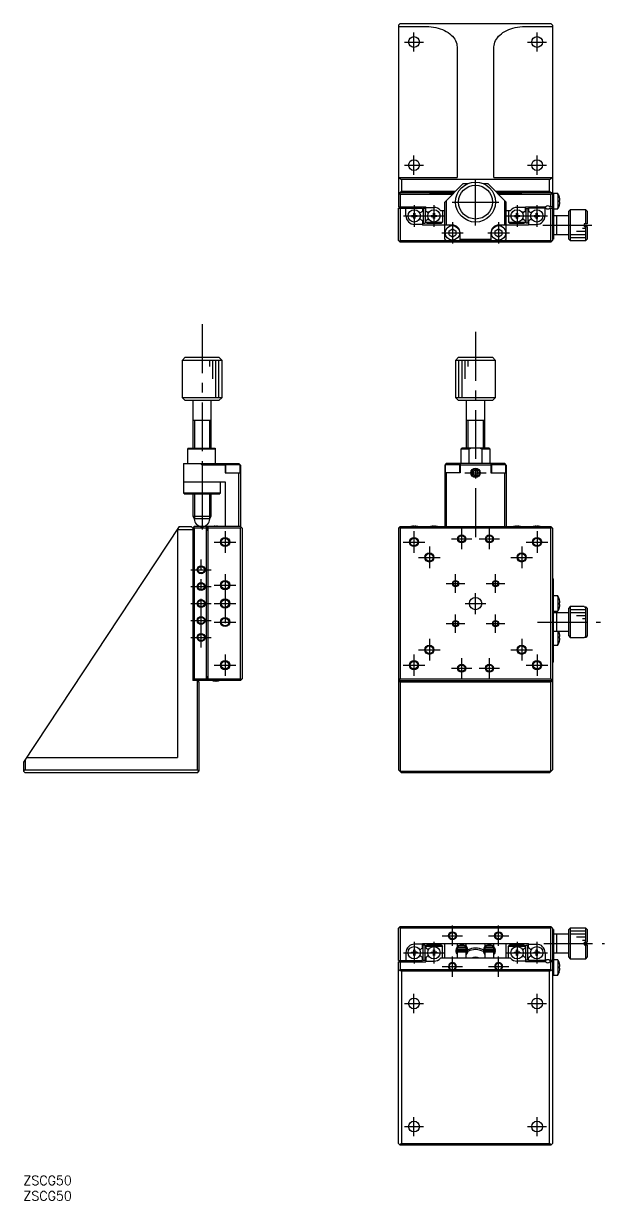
# Model space of a CAD drawing. Extents: x 0 to 392, y -8 to 374.
# Drawn here: x 0 to 188.8, y -8 to 374.4 of the extents above; entities that cross this region are included whole.
import ezdxf

# ---------------------------------------------------------------- set-up
doc = ezdxf.new("R2010")
doc.units = 0
doc.header["$LTSCALE"] = 0.5
doc.linetypes.add('CENTER', pattern=[50.8, 31.75, -6.35, 6.35, -6.35])
for name, color, linetype in [('MSM_CENTER', 1, 'CENTER'), ('MSM_CONTINUOUS', 7, 'CONTINUOUS'), ('MSM_NARROW', 5, 'CONTINUOUS'), ('MSM_PART_NUMBER', 7, 'CONTINUOUS')]:
    doc.layers.add(name, color=color, linetype=linetype)
doc.styles.get("Standard").update_dxf_attribs({"font": 'txt.shx', "height": 3, "bigfont": 'bigfont.shx'})

# ---------------------------------------------------------------- blocks, each defined once
blk = doc.blocks.new('*U2')
at = {"layer": 'MSM_PART_NUMBER'}
blk.add_text('ZSCG50', height=3, dxfattribs=at).set_placement((-0.02, -3))
blk = doc.blocks.new('*U3')
at = {"layer": 'MSM_PART_NUMBER'}
blk.add_text('ZSCG50', height=3, dxfattribs=at).set_placement((-0.02, -8))

msp = doc.modelspace()

# ---------------------------------------------------------------- linework, layer by layer
at = {"layer": 'MSM_CENTER'}
for p, q in [((126.88, 365.26), (126.88, 371.46)), ((166.88, 365.26), (166.88, 371.46)), ((123.78, 368.36), (129.98, 368.36)), ((163.78, 368.36), (169.98, 368.36)), ((126.88, 325.26), (126.88, 331.46)), ((166.88, 325.26), (166.88, 331.46)), ((123.78, 328.36), (129.98, 328.36)), ((163.78, 328.36), (169.98, 328.36)), ((146.88, 308.76), (146.88, 323.96)), ((126.98, 315.36), (126.98, 308.36)), ((133.38, 315.36), (133.38, 308.36)), ((139.28, 316.36), (154.48, 316.36)), ((160.38, 315.36), (160.38, 308.36)), ((166.78, 315.36), (166.78, 308.36)), ((123.48, 311.86), (136.88, 311.86)), ((139.38, 309.86), (139.38, 302.86)), ((154.38, 309.86), (154.38, 302.86)), ((156.88, 311.86), (170.28, 311.86)), ((135.88, 306.36), (142.88, 306.36)), ((150.88, 306.36), (157.88, 306.36)), ((168.78, 308.86), (187.28, 308.86)), ((58, 276.67), (58, 207.67)), ((146.88, 274.17), (146.88, 206.42)), ((143.38, 228.42), (150.38, 228.42)), ((65.5, 209.42), (65.5, 202.42)), ((126.88, 209.42), (126.88, 202.42)), ((139.08, 206.92), (145.68, 206.92)), ((142.38, 203.62), (142.38, 210.22)), ((148.08, 206.92), (154.68, 206.92)), ((151.38, 203.62), (151.38, 210.22)), ((166.88, 209.42), (166.88, 202.42)), ((62, 205.92), (69, 205.92)), ((123.38, 205.92), (130.38, 205.92)), ((131.88, 204.42), (131.88, 197.42)), ((161.88, 204.42), (161.88, 197.42)), ((163.38, 205.92), (170.38, 205.92)), ((57.7, 171.62), (57.7, 200.22)), ((128.38, 200.92), (135.38, 200.92)), ((158.38, 200.92), (165.38, 200.92)), ((54.4, 196.92), (61, 196.92)), ((65.5, 195.42), (65.5, 176.42)), ((140.38, 189.42), (140.38, 195.42)), ((153.38, 189.42), (153.38, 195.42)), ((54.4, 191.42), (61, 191.42)), ((62, 191.92), (69, 191.92)), ((137.38, 192.42), (143.38, 192.42)), ((150.38, 192.42), (156.38, 192.42)), ((146.88, 182.52), (146.88, 189.32)), ((54.4, 185.92), (61, 185.92)), ((62, 185.92), (69, 185.92)), ((143.48, 185.92), (150.28, 185.92)), ((54.4, 180.42), (61, 180.42)), ((62, 179.92), (69, 179.92)), ((140.38, 176.42), (140.38, 182.42)), ((153.38, 176.42), (153.38, 182.42)), ((167.03, 179.92), (187.53, 179.92)), ((137.38, 179.42), (143.38, 179.42)), ((150.38, 179.42), (156.38, 179.42)), ((54.4, 174.92), (61, 174.92)), ((131.88, 174.42), (131.88, 167.42)), ((161.88, 174.42), (161.88, 167.42)), ((65.5, 169.42), (65.5, 162.42)), ((126.88, 169.42), (126.88, 162.42)), ((128.38, 170.92), (135.38, 170.92)), ((158.38, 170.92), (165.38, 170.92)), ((166.88, 169.42), (166.88, 162.42)), ((62, 165.92), (69, 165.92)), ((123.38, 165.92), (130.38, 165.92)), ((139.08, 164.92), (145.68, 164.92)), ((142.38, 161.62), (142.38, 168.22)), ((148.08, 164.92), (154.68, 164.92)), ((151.38, 161.62), (151.38, 168.22)), ((163.38, 165.92), (170.38, 165.92)), ((139.38, 74.7), (139.38, 81.3)), ((154.38, 74.7), (154.38, 81.3)), ((136.08, 78), (142.68, 78)), ((151.08, 78), (157.68, 78)), ((126.98, 76), (126.98, 69)), ((133.38, 76), (133.38, 69)), ((160.38, 76), (160.38, 69)), ((166.78, 76), (166.78, 69)), ((169.03, 75.5), (188.78, 75.5)), ((123.48, 72.5), (136.88, 72.5)), ((139.38, 64.7), (139.38, 71.3)), ((154.38, 64.7), (154.38, 71.3)), ((156.88, 72.5), (170.28, 72.5)), ((136.08, 68), (142.68, 68)), ((151.08, 68), (157.68, 68)), ((126.88, 52.9), (126.88, 59.1)), ((166.88, 52.9), (166.88, 59.1)), ((123.78, 56), (129.98, 56)), ((163.78, 56), (169.98, 56)), ((123.78, 16), (129.98, 16)), ((126.88, 12.9), (126.88, 19.1)), ((163.78, 16), (169.98, 16)), ((166.88, 12.9), (166.88, 19.1))]:
    msp.add_line(p, q, dxfattribs=at)
at = {"layer": 'MSM_CONTINUOUS'}
for p, q in [((122.38, 374.36), (121.88, 373.86)), ((121.88, 373.86), (121.88, 314.86)), ((121.88, 373.37), (130.88, 373.37)), ((122.38, 374.36), (171.38, 374.36)), ((130.88, 373.37), (131.67, 373.35)), ((131.67, 373.35), (132.45, 373.29)), ((132.45, 373.29), (133.22, 373.19)), ((133.22, 373.19), (133.97, 373.05)), ((133.97, 373.05), (134.71, 372.87)), ((134.71, 372.87), (135.42, 372.65)), ((135.42, 372.65), (136.11, 372.4)), ((136.11, 372.4), (136.76, 372.11)), ((136.76, 372.11), (137.38, 371.79)), ((137.38, 371.79), (137.95, 371.43)), ((137.95, 371.43), (138.49, 371.05)), ((138.49, 371.05), (138.97, 370.64)), ((154.79, 370.64), (155.28, 371.05)), ((155.28, 371.05), (155.81, 371.43)), ((155.81, 371.43), (156.39, 371.79)), ((156.39, 371.79), (157.01, 372.11)), ((157.01, 372.11), (157.66, 372.4)), ((157.66, 372.4), (158.34, 372.65)), ((158.34, 372.65), (159.06, 372.87)), ((159.06, 372.87), (159.79, 373.05)), ((159.79, 373.05), (160.55, 373.19)), ((160.55, 373.19), (161.32, 373.29)), ((161.32, 373.29), (162.1, 373.35)), ((162.1, 373.35), (162.88, 373.37)), ((162.88, 373.37), (171.88, 373.37)), ((171.88, 373.86), (171.38, 374.36)), ((171.88, 373.86), (171.88, 303.86)), ((138.97, 370.64), (139.41, 370.21)), ((139.41, 370.21), (139.79, 369.76)), ((139.79, 369.76), (140.12, 369.29)), ((140.12, 369.29), (140.39, 368.8)), ((140.39, 368.8), (140.61, 368.3)), ((140.61, 368.3), (140.76, 367.79)), ((140.76, 367.79), (140.85, 367.27)), ((140.85, 367.27), (140.88, 366.75)), ((152.88, 366.75), (152.91, 367.27)), ((152.91, 367.27), (153.01, 367.79)), ((153.01, 367.79), (153.16, 368.3)), ((153.16, 368.3), (153.37, 368.8)), ((153.37, 368.8), (153.65, 369.29)), ((153.65, 369.29), (153.97, 369.76)), ((153.97, 369.76), (154.36, 370.21)), ((154.36, 370.21), (154.79, 370.64)), ((140.88, 366.75), (140.88, 324.36)), ((152.88, 324.36), (152.88, 366.75)), ((121.88, 324.36), (140.88, 324.36)), ((121.93, 324.36), (122.88, 323.73)), ((170.88, 323.73), (122.88, 323.73)), ((122.88, 323.73), (122.88, 319.86)), ((136.88, 316.36), (142.88, 322.36)), ((142.88, 322.36), (144.38, 322.36)), ((149.38, 322.36), (150.88, 322.36)), ((150.88, 322.36), (156.88, 316.36)), ((152.88, 324.36), (171.88, 324.36)), ((170.88, 323.73), (171.84, 324.36)), ((170.88, 319.86), (170.88, 323.73)), ((121.88, 318.86), (122.88, 319.86)), ((139.88, 319.36), (121.88, 319.36)), ((122.13, 319.11), (122.38, 318.86)), ((122.38, 318.86), (122.38, 314.86)), ((139.38, 318.86), (122.38, 318.86)), ((122.88, 319.86), (140.38, 319.86)), ((132.23, 319.01), (131.88, 319.36)), ((139.53, 319.01), (132.23, 319.01)), ((153.38, 319.86), (170.88, 319.86)), ((171.88, 319.36), (153.88, 319.36)), ((161.53, 319.01), (154.23, 319.01)), ((171.38, 318.86), (154.38, 318.86)), ((161.88, 319.36), (161.53, 319.01)), ((170.88, 319.86), (171.88, 318.86)), ((171.38, 318.86), (171.63, 319.11)), ((171.38, 314.86), (171.38, 318.86)), ((171.88, 318.81), (172.18, 318.81)), ((173.58, 319.16), (172.18, 319.16)), ((172.18, 319.16), (172.18, 304.31)), ((173.58, 319.16), (173.58, 314.16)), ((174.15, 317.92), (174.15, 317.93)), ((121.88, 314.86), (130.68, 314.86)), ((121.88, 303.86), (121.88, 314.36)), ((121.88, 314.36), (129.68, 314.36)), ((122.38, 314.36), (122.38, 303.86)), ((124.28, 311.86), (124.28, 314.36)), ((129.68, 314.36), (129.68, 313.41)), ((130.48, 314.26), (129.88, 314.26)), ((129.88, 314.26), (129.88, 309.46)), ((130.48, 314.26), (130.48, 309.46)), ((130.68, 313.41), (130.68, 314.86)), ((130.68, 314.61), (133.38, 314.61)), ((135.46, 313.66), (136.88, 313.66)), ((136.18, 313.66), (136.18, 309.86)), ((136.88, 304.36), (136.88, 316.36)), ((137.38, 316.86), (137.38, 308.86)), ((156.38, 308.86), (156.38, 316.86)), ((156.88, 304.36), (156.88, 316.36)), ((156.88, 313.66), (158.3, 313.66)), ((157.58, 313.66), (157.58, 309.86)), ((163.08, 314.61), (160.38, 314.61)), ((163.08, 314.86), (169.72, 314.86)), ((163.08, 313.41), (163.08, 314.86)), ((163.28, 314.26), (163.28, 309.46)), ((163.28, 314.26), (163.88, 314.26)), ((163.88, 314.26), (163.88, 309.46)), ((164.08, 314.36), (164.08, 313.41)), ((169.78, 314.36), (164.08, 314.36)), ((169.48, 311.86), (169.48, 314.36)), ((170.98, 314.36), (171.88, 314.36)), ((171.88, 314.86), (171.05, 314.86)), ((171.38, 303.86), (171.38, 314.36)), ((172.18, 314.16), (173.58, 314.16)), ((174.15, 316.4), (174.15, 316.92)), ((174.15, 316.92), (174.32, 316.92)), ((174.32, 316.4), (174.15, 316.4)), ((174.15, 315.4), (174.15, 315.41)), ((177.68, 313.86), (177.18, 313.36)), ((182.68, 313.86), (177.68, 313.86)), ((177.68, 313.86), (177.68, 303.86)), ((182.68, 309.26), (182.68, 313.86)), ((183.18, 313.36), (182.68, 313.86)), ((126.1, 312.04), (126.8, 312.04)), ((126.1, 311.68), (126.1, 312.04)), ((126.1, 311.68), (126.8, 311.68)), ((126.8, 312.75), (127.16, 312.75)), ((126.8, 312.04), (126.8, 312.75)), ((126.81, 312.03), (126.8, 312.04)), ((126.81, 311.69), (126.8, 311.68)), ((126.8, 310.98), (126.8, 311.68)), ((127.16, 310.98), (126.8, 310.98)), ((126.81, 312.03), (127.15, 312.03)), ((126.81, 311.69), (126.81, 312.03)), ((127.15, 311.69), (126.81, 311.69)), ((127.15, 312.03), (127.16, 312.04)), ((127.15, 312.03), (127.15, 311.69)), ((127.15, 311.69), (127.16, 311.68)), ((127.16, 312.75), (127.16, 312.04)), ((127.16, 312.04), (127.87, 312.04)), ((127.16, 311.68), (127.16, 310.98)), ((127.87, 311.68), (127.16, 311.68)), ((127.87, 312.04), (127.87, 311.68)), ((129.68, 313.41), (129.39, 313.24)), ((129.39, 310.49), (129.68, 310.32)), ((129.68, 310.32), (129.68, 308.86)), ((130.98, 313.24), (130.68, 313.41)), ((130.68, 310.32), (130.98, 310.49)), ((130.68, 309.86), (130.68, 310.32)), ((131.18, 309.36), (130.68, 309.86)), ((130.68, 309.86), (136.18, 309.86)), ((132.5, 312.04), (133.2, 312.04)), ((132.5, 311.68), (132.5, 312.04)), ((132.5, 311.68), (133.2, 311.68)), ((133.2, 312.75), (133.56, 312.75)), ((133.2, 312.04), (133.2, 312.75)), ((133.21, 312.03), (133.2, 312.04)), ((133.21, 311.69), (133.2, 311.68)), ((133.2, 310.98), (133.2, 311.68)), ((133.56, 310.98), (133.2, 310.98)), ((133.21, 312.03), (133.55, 312.03)), ((133.21, 311.69), (133.21, 312.03)), ((133.55, 311.69), (133.21, 311.69)), ((133.55, 312.03), (133.56, 312.04)), ((133.55, 312.03), (133.55, 311.69)), ((133.55, 311.69), (133.56, 311.68)), ((133.56, 312.75), (133.56, 312.04)), ((133.56, 312.04), (134.27, 312.04)), ((133.56, 311.68), (133.56, 310.98)), ((134.27, 311.68), (133.56, 311.68)), ((134.27, 312.04), (134.27, 311.68)), ((136.18, 309.86), (135.68, 309.36)), ((158.08, 309.36), (157.58, 309.86)), ((157.58, 309.86), (163.08, 309.86)), ((159.5, 312.04), (160.2, 312.04)), ((159.5, 311.68), (159.5, 312.04)), ((159.5, 311.68), (160.2, 311.68)), ((160.2, 312.75), (160.56, 312.75)), ((160.2, 312.04), (160.2, 312.75)), ((160.21, 312.03), (160.2, 312.04)), ((160.21, 311.69), (160.2, 311.68)), ((160.2, 310.98), (160.2, 311.68)), ((160.56, 310.98), (160.2, 310.98)), ((160.21, 312.03), (160.55, 312.03)), ((160.21, 311.69), (160.21, 312.03)), ((160.55, 311.69), (160.21, 311.69)), ((160.55, 312.03), (160.56, 312.04)), ((160.55, 312.03), (160.55, 311.69)), ((160.55, 311.69), (160.56, 311.68)), ((160.56, 312.75), (160.56, 312.04)), ((160.56, 312.04), (161.27, 312.04)), ((160.56, 311.68), (160.56, 310.98)), ((161.27, 311.68), (160.56, 311.68)), ((161.27, 312.04), (161.27, 311.68)), ((163.08, 309.86), (162.58, 309.36)), ((162.79, 313.24), (163.08, 313.41)), ((163.08, 310.32), (162.79, 310.49)), ((163.08, 309.86), (163.08, 310.32)), ((164.08, 313.41), (164.38, 313.24)), ((164.38, 310.49), (164.08, 310.32)), ((164.08, 310.32), (164.08, 308.86)), ((165.9, 312.04), (166.6, 312.04)), ((165.9, 311.68), (165.9, 312.04)), ((165.9, 311.68), (166.6, 311.68)), ((166.6, 312.75), (166.96, 312.75)), ((166.6, 312.04), (166.6, 312.75)), ((166.61, 312.03), (166.6, 312.04)), ((166.61, 311.69), (166.6, 311.68)), ((166.6, 310.98), (166.6, 311.68)), ((166.96, 310.98), (166.6, 310.98)), ((166.61, 312.03), (166.95, 312.03)), ((166.61, 311.69), (166.61, 312.03)), ((166.95, 311.69), (166.61, 311.69)), ((166.95, 312.03), (166.96, 312.04)), ((166.95, 312.03), (166.95, 311.69)), ((166.95, 311.69), (166.96, 311.68)), ((166.96, 312.75), (166.96, 312.04)), ((166.96, 312.04), (167.67, 312.04)), ((166.96, 311.68), (166.96, 310.98)), ((167.67, 311.68), (166.96, 311.68)), ((167.67, 312.04), (167.67, 311.68)), ((177.18, 311.86), (172.18, 311.86)), ((173.18, 311.86), (173.18, 305.86)), ((177.18, 304.36), (177.18, 313.36)), ((183.18, 313.36), (183.18, 309.26)), ((129.68, 309.11), (127.03, 309.11)), ((139.38, 308.86), (129.68, 308.86)), ((129.88, 309.46), (130.48, 309.46)), ((135.68, 309.36), (131.18, 309.36)), ((138.28, 307), (139.38, 307.63)), ((138.28, 305.73), (138.28, 307)), ((139.38, 307.63), (140.48, 307)), ((140.48, 307), (140.48, 305.73)), ((141.88, 303.86), (141.88, 306.36)), ((151.88, 306.36), (151.88, 303.86)), ((153.28, 307), (154.38, 307.63)), ((153.28, 305.73), (153.28, 307)), ((164.08, 308.86), (154.38, 308.86)), ((154.38, 307.63), (155.48, 307)), ((155.48, 307), (155.48, 305.73)), ((162.58, 309.36), (158.08, 309.36)), ((163.88, 309.46), (163.28, 309.46)), ((164.08, 309.11), (166.73, 309.11)), ((182.18, 309.26), (182.18, 308.46)), ((183.18, 309.26), (182.18, 309.26)), ((182.18, 308.46), (183.18, 308.46)), ((182.68, 303.86), (182.68, 308.46)), ((183.18, 308.46), (183.18, 304.36)), ((122.38, 303.36), (121.88, 303.86)), ((122.38, 303.86), (122.13, 303.61)), ((122.38, 303.86), (171.38, 303.86)), ((171.38, 303.36), (122.38, 303.36)), ((136.88, 304.36), (137.38, 303.86)), ((138.28, 305.73), (139.38, 305.09)), ((139.38, 305.09), (140.48, 305.73)), ((141.88, 304.36), (151.88, 304.36)), ((153.28, 305.73), (154.38, 305.09)), ((154.38, 305.09), (155.48, 305.73)), ((156.38, 303.86), (156.88, 304.36)), ((171.63, 303.61), (171.38, 303.86)), ((171.88, 303.86), (171.38, 303.36)), ((172.18, 304.31), (171.88, 304.31)), ((172.18, 305.86), (177.18, 305.86)), ((177.18, 304.36), (177.68, 303.86)), ((177.68, 303.86), (182.68, 303.86)), ((182.68, 303.86), (183.18, 304.36)), ((52.5, 265.92), (51.5, 264.92)), ((64.5, 264.92), (51.5, 264.92)), ((51.5, 264.92), (51.5, 252.92)), ((52.5, 265.92), (63.5, 265.92)), ((64.5, 264.92), (63.5, 265.92)), ((64.5, 252.92), (64.5, 264.92)), ((141.38, 265.92), (140.38, 264.92)), ((153.38, 264.92), (140.38, 264.92)), ((140.38, 264.92), (140.38, 252.92)), ((141.38, 265.92), (152.38, 265.92)), ((153.38, 264.92), (152.38, 265.92)), ((153.38, 252.92), (153.38, 264.92)), ((51.5, 252.92), (52.5, 251.92)), ((51.5, 252.92), (64.5, 252.92)), ((63.5, 251.92), (64.5, 252.92)), ((140.38, 252.92), (141.38, 251.92)), ((140.38, 252.92), (153.38, 252.92)), ((152.38, 251.92), (153.38, 252.92)), ((63.5, 251.92), (52.5, 251.92)), ((55, 251.92), (55, 236.42)), ((61, 236.42), (61, 251.92)), ((152.38, 251.92), (141.38, 251.92)), ((143.88, 251.92), (143.88, 236.42)), ((149.88, 236.42), (149.88, 251.92)), ((61, 245.42), (55, 245.42)), ((149.88, 245.42), (143.88, 245.42)), ((53.55, 236.42), (53.25, 236.12)), ((62.25, 236.12), (53.25, 236.12)), ((53.25, 236.12), (53.25, 231.42)), ((53.55, 236.42), (62.25, 236.42)), ((62.25, 236.42), (62.25, 231.42)), ((142.43, 236.42), (142.13, 236.12)), ((144.76, 236.12), (142.13, 236.12)), ((142.13, 236.12), (142.13, 231.42)), ((151.33, 236.42), (142.43, 236.42)), ((145.56, 236.42), (144.76, 236.12)), ((144.76, 236.12), (144.76, 231.42)), ((149.01, 236.12), (148.2, 236.42)), ((151.63, 236.12), (149.01, 236.12)), ((149.01, 231.42), (149.01, 236.12)), ((151.63, 236.12), (151.33, 236.42)), ((151.63, 231.42), (151.63, 236.12)), ((52, 231.42), (52, 221.92)), ((52, 231.42), (70, 231.42)), ((58, 230.92), (57.5, 231.42)), ((58, 230.92), (58, 225.42)), ((65.5, 230.92), (58, 230.92)), ((65.5, 231.42), (65.5, 228.42)), ((70.35, 231.02), (65.65, 231.02)), ((65.65, 231.02), (65.65, 228.42)), ((70.5, 230.92), (70, 231.42)), ((70.35, 228.42), (70.35, 231.02)), ((70.5, 230.92), (70.5, 210.92)), ((137.38, 231.42), (136.88, 230.92)), ((136.88, 230.92), (136.88, 210.92)), ((137.03, 231.02), (137.03, 228.42)), ((141.73, 231.02), (137.03, 231.02)), ((156.38, 231.42), (137.38, 231.42)), ((141.73, 228.42), (141.73, 231.02)), ((141.88, 231.42), (141.88, 228.42)), ((151.88, 230.92), (141.88, 230.92)), ((151.88, 231.42), (151.88, 228.42)), ((152.03, 231.02), (152.03, 228.42)), ((156.73, 231.02), (152.03, 231.02)), ((156.88, 230.92), (156.38, 231.42)), ((156.73, 228.42), (156.73, 231.02)), ((156.88, 230.92), (156.88, 210.92)), ((65.5, 228.42), (70.5, 228.42)), ((70, 210.92), (70, 228.42)), ((141.88, 228.42), (136.88, 228.42)), ((137.38, 228.42), (137.38, 210.92)), ((146.02, 228.42), (146.45, 229.17)), ((146.45, 227.67), (146.02, 228.42)), ((146.45, 229.17), (147.32, 229.17)), ((147.32, 227.67), (146.45, 227.67)), ((147.75, 228.42), (147.32, 229.17)), ((147.32, 227.67), (147.75, 228.42)), ((151.88, 228.42), (156.88, 228.42)), ((156.38, 210.92), (156.38, 228.42)), ((52, 225.42), (65.5, 225.42)), ((52, 221.92), (64, 221.92)), ((52, 221.92), (52.5, 221.42)), ((63.5, 221.42), (64, 221.92)), ((64, 221.92), (64, 225.42)), ((65.5, 225.42), (65.5, 210.92)), ((63.5, 221.42), (52.5, 221.42)), ((55, 221.42), (55, 214.29)), ((61, 214.29), (61, 221.42)), ((55, 214.29), (55.5, 213.42)), ((55, 214.29), (61, 214.29)), ((60.5, 213.42), (61, 214.29)), ((50.63, 210.92), (0, 134.42)), ((50.63, 210.92), (54.5, 210.92)), ((55, 210.42), (54.5, 210.92)), ((55.5, 210.92), (55, 210.42)), ((55, 210.42), (55, 160.92)), ((55.5, 210.42), (55.25, 210.67)), ((60.5, 213.42), (55.5, 213.42)), ((70.5, 210.92), (55.5, 210.92)), ((55.5, 210.42), (55.5, 161.42)), ((59.5, 210.42), (55.5, 210.42)), ((59.5, 160.92), (59.5, 210.92)), ((59.75, 210.92), (59.75, 209.52)), ((60, 160.92), (60, 210.92)), ((70.5, 210.42), (60, 210.42)), ((61.61, 210.99), (61.61, 211)), ((62.32, 210.99), (62.32, 211.11)), ((62.68, 210.99), (62.32, 210.99)), ((62.68, 211.11), (62.68, 210.99)), ((63.39, 211), (63.39, 210.99)), ((71, 210.42), (70.5, 210.92)), ((70.75, 210.67), (70.5, 210.42)), ((70.5, 161.42), (70.5, 210.42)), ((71, 210.42), (71, 161.42)), ((121.88, 210.42), (122.38, 210.92)), ((121.88, 210.42), (121.88, 131.92)), ((122.38, 210.42), (122.13, 210.67)), ((122.38, 210.92), (171.38, 210.92)), ((122.38, 210.42), (122.38, 161.42)), ((171.38, 210.42), (122.38, 210.42)), ((126.1, 210.99), (126.1, 211)), ((126.8, 210.99), (126.8, 211.11)), ((127.16, 210.99), (126.8, 210.99)), ((127.16, 211.11), (127.16, 210.99)), ((127.87, 211), (127.87, 210.99)), ((132.5, 210.99), (132.5, 211)), ((133.2, 210.99), (133.2, 211.11)), ((133.56, 210.99), (133.2, 210.99)), ((133.56, 211.11), (133.56, 210.99)), ((134.27, 211), (134.27, 210.99)), ((159.5, 210.99), (159.5, 211)), ((160.2, 210.99), (160.2, 211.11)), ((160.56, 210.99), (160.2, 210.99)), ((160.56, 211.11), (160.56, 210.99)), ((161.27, 211), (161.27, 210.99)), ((165.9, 210.99), (165.9, 211)), ((166.6, 210.99), (166.6, 211.11)), ((166.96, 210.99), (166.6, 210.99)), ((166.96, 211.11), (166.96, 210.99)), ((167.67, 211), (167.67, 210.99)), ((171.88, 210.42), (171.38, 210.92)), ((171.38, 210.42), (171.63, 210.67)), ((171.38, 161.42), (171.38, 210.42)), ((171.88, 210.42), (171.88, 131.92)), ((50, 209.97), (50, 135.92)), ((55, 209.92), (50, 209.92)), ((60, 209.52), (59.75, 209.52)), ((171.88, 193.92), (172.18, 193.92)), ((172.18, 166.92), (172.18, 193.92)), ((173.58, 188.42), (172.18, 188.42)), ((173.58, 188.42), (173.58, 183.42)), ((174.15, 187.18), (174.15, 187.19)), ((174.15, 186.18), (174.32, 186.18)), ((174.15, 185.66), (174.15, 186.18)), ((174.32, 185.66), (174.15, 185.66)), ((174.15, 184.66), (174.15, 184.67)), ((177.68, 184.92), (177.18, 184.42)), ((177.18, 175.42), (177.18, 184.42)), ((177.68, 184.92), (177.68, 174.92)), ((182.18, 184.92), (177.68, 184.92)), ((182.18, 184.92), (182.18, 184.91)), ((182.18, 184.91), (182.68, 184.91)), ((182.68, 174.94), (182.68, 184.91)), ((182.68, 184.91), (183.18, 184.41)), ((183.18, 184.41), (183.18, 175.44)), ((172.18, 183.42), (173.58, 183.42)), ((177.18, 182.92), (172.18, 182.92)), ((173.18, 182.92), (173.18, 176.92)), ((172.18, 176.92), (177.18, 176.92)), ((173.58, 176.92), (173.58, 172.42)), ((174.15, 176.18), (174.15, 176.19)), ((172.18, 172.42), (173.58, 172.42)), ((174.15, 175.18), (174.32, 175.18)), ((174.15, 174.66), (174.15, 175.18)), ((174.32, 174.66), (174.15, 174.66)), ((174.15, 173.66), (174.15, 173.67)), ((177.18, 175.42), (177.68, 174.92)), ((177.68, 174.92), (182.18, 174.92)), ((182.68, 174.94), (182.18, 174.94)), ((182.18, 174.94), (182.18, 174.92)), ((183.18, 175.44), (182.68, 174.94)), ((172.18, 166.92), (171.88, 166.92)), ((55, 161.42), (55.5, 160.92)), ((70.5, 160.92), (55, 160.92)), ((55.25, 161.17), (55.5, 161.42)), ((55.5, 161.42), (59.5, 161.42)), ((56.5, 131.92), (56.5, 160.92)), ((56.5, 160.92), (57, 160.42)), ((60, 162.32), (59.75, 162.32)), ((59.75, 160.92), (59.75, 162.32)), ((60, 161.42), (70.5, 161.42)), ((61.61, 160.85), (61.61, 160.85)), ((62.32, 160.85), (62.68, 160.85)), ((62.32, 160.73), (62.32, 160.85)), ((62.68, 160.73), (62.68, 160.85)), ((63.39, 160.85), (63.39, 160.85)), ((70.5, 161.42), (70.75, 161.17)), ((70.5, 160.92), (71, 161.42)), ((122.38, 160.92), (121.88, 161.42)), ((121.88, 160.92), (122.38, 160.42)), ((121.88, 160.92), (171.88, 160.92)), ((122.13, 161.17), (122.38, 161.42)), ((122.38, 161.42), (171.38, 161.42)), ((126.1, 160.85), (126.1, 160.85)), ((126.8, 160.85), (127.16, 160.85)), ((126.8, 160.73), (126.8, 160.85)), ((127.16, 160.73), (127.16, 160.85)), ((127.87, 160.85), (127.87, 160.85)), ((132.5, 160.85), (132.5, 160.85)), ((133.2, 160.85), (133.56, 160.85)), ((133.2, 160.73), (133.2, 160.85)), ((133.56, 160.73), (133.56, 160.85)), ((134.27, 160.85), (134.27, 160.85)), ((159.5, 160.85), (159.5, 160.85)), ((160.2, 160.85), (160.56, 160.85)), ((160.2, 160.73), (160.2, 160.85)), ((160.56, 160.73), (160.56, 160.85)), ((161.27, 160.85), (161.27, 160.85)), ((165.9, 160.85), (165.9, 160.85)), ((166.6, 160.85), (166.96, 160.85)), ((166.6, 160.73), (166.6, 160.85)), ((166.96, 160.73), (166.96, 160.85)), ((167.67, 160.85), (167.67, 160.85)), ((171.63, 161.17), (171.38, 161.42)), ((171.38, 160.92), (171.88, 161.42)), ((171.38, 160.42), (171.88, 160.92)), ((57, 160.42), (57, 131.42)), ((122.38, 160.42), (122.38, 131.42)), ((171.38, 160.42), (122.38, 160.42)), ((171.38, 131.42), (171.38, 160.42)), ((0, 134.42), (0, 131.42)), ((0.5, 135.18), (0.5, 131.92)), ((0.99, 135.92), (50, 135.92)), ((0.5, 131.92), (0, 131.42)), ((0.5, 130.92), (0, 131.42)), ((0.5, 131.92), (56.5, 131.92)), ((56.5, 130.92), (0.5, 130.92)), ((57, 131.42), (56.5, 131.92)), ((56.5, 130.92), (57, 131.42)), ((121.88, 131.92), (122.88, 130.92)), ((122.38, 131.42), (171.38, 131.42)), ((170.88, 130.92), (122.88, 130.92)), ((171.88, 131.92), (170.88, 130.92)), ((121.88, 80.5), (122.38, 81)), ((121.88, 70), (121.88, 80.5)), ((122.13, 80.75), (122.38, 80.5)), ((122.38, 81), (171.38, 81)), ((122.38, 80.5), (122.38, 70)), ((171.38, 80.5), (122.38, 80.5)), ((171.38, 81), (171.88, 80.5)), ((171.38, 80.5), (171.63, 80.75)), ((171.38, 70), (171.38, 80.5)), ((171.88, 80.5), (171.88, 10.5)), ((177.68, 80.5), (177.18, 80)), ((177.68, 80.5), (177.68, 70.5)), ((182.68, 80.5), (177.68, 80.5)), ((182.68, 75.9), (182.68, 80.5)), ((183.18, 80), (182.68, 80.5)), ((171.88, 80.05), (172.18, 80.05)), ((172.18, 80.05), (172.18, 65.2)), ((177.18, 78.5), (172.18, 78.5)), ((173.18, 78.5), (173.18, 72.5)), ((177.18, 71), (177.18, 80)), ((183.18, 80), (183.18, 75.9)), ((126.1, 72.32), (126.1, 72.68)), ((126.1, 72.68), (126.8, 72.68)), ((126.8, 73.39), (127.16, 73.39)), ((126.8, 72.68), (126.8, 73.39)), ((126.81, 72.67), (126.8, 72.68)), ((126.81, 72.33), (126.81, 72.67)), ((126.81, 72.67), (127.15, 72.67)), ((129.68, 75.25), (127.03, 75.25)), ((127.15, 72.67), (127.16, 72.68)), ((127.15, 72.67), (127.15, 72.33)), ((127.16, 73.39), (127.16, 72.68)), ((127.87, 72.68), (127.16, 72.68)), ((127.87, 72.68), (127.87, 72.32)), ((129.39, 73.87), (129.68, 74.04)), ((129.68, 74.04), (129.68, 75.5)), ((129.68, 75.5), (164.08, 75.5)), ((129.88, 70.1), (129.88, 74.9)), ((130.48, 74.9), (129.88, 74.9)), ((130.48, 70.1), (130.48, 74.9)), ((130.68, 74.5), (131.18, 75)), ((130.68, 74.5), (130.68, 74.04)), ((136.18, 74.5), (130.68, 74.5)), ((130.68, 74.04), (130.98, 73.87)), ((131.18, 75), (135.68, 75)), ((132.5, 72.32), (132.5, 72.68)), ((132.5, 72.68), (133.2, 72.68)), ((133.2, 73.39), (133.56, 73.39)), ((133.2, 72.68), (133.2, 73.39)), ((133.21, 72.67), (133.2, 72.68)), ((133.21, 72.33), (133.21, 72.67)), ((133.21, 72.67), (133.55, 72.67)), ((133.55, 72.67), (133.56, 72.68)), ((133.55, 72.67), (133.55, 72.33)), ((133.56, 73.39), (133.56, 72.68)), ((134.27, 72.68), (133.56, 72.68)), ((134.27, 72.68), (134.27, 72.32)), ((135.68, 75), (136.18, 74.5)), ((136.18, 70.7), (136.18, 74.5)), ((136.88, 70.7), (136.88, 75.5)), ((140.64, 73.88), (140.5, 73.19)), ((140.61, 73.73), (140.6, 73.7)), ((140.6, 73.7), (140.6, 73.66)), ((140.6, 73.66), (140.6, 73.63)), ((140.6, 73.63), (140.6, 73.59)), ((140.6, 73.59), (140.61, 73.56)), ((140.62, 73.8), (140.61, 73.77)), ((140.61, 73.77), (140.61, 73.73)), ((140.61, 73.56), (140.61, 73.53)), ((140.61, 73.53), (140.62, 73.49)), ((140.63, 73.87), (140.62, 73.83)), ((140.62, 73.83), (140.62, 73.8)), ((140.62, 73.49), (140.63, 73.46)), ((140.65, 73.9), (140.63, 73.87)), ((140.63, 73.46), (140.64, 73.43)), ((140.64, 73.43), (140.65, 73.39)), ((140.66, 73.93), (140.65, 73.9)), ((140.65, 73.39), (140.67, 73.36)), ((140.66, 73.94), (140.89, 73.87)), ((140.66, 73.93), (140.66, 73.93)), ((140.67, 73.93), (140.66, 73.93)), ((140.66, 73.93), (140.66, 73.93)), ((140.68, 73.93), (140.67, 73.93)), ((140.67, 73.36), (140.67, 73.36)), ((140.69, 73.93), (140.68, 73.93)), ((140.68, 73.93), (140.68, 73.93)), ((140.7, 73.93), (140.69, 73.93)), ((140.71, 73.93), (140.7, 73.93)), ((144.2, 73.36), (140.7, 73.36)), ((140.7, 72.96), (144.2, 72.96)), ((140.72, 73.92), (140.71, 73.93)), ((140.73, 73.92), (140.72, 73.92)), ((140.74, 73.92), (140.73, 73.92)), ((140.76, 73.91), (140.74, 73.92)), ((140.77, 73.91), (140.76, 73.91)), ((140.78, 73.9), (140.77, 73.91)), ((140.8, 73.9), (140.78, 73.9)), ((140.81, 73.89), (140.8, 73.9)), ((140.83, 73.89), (140.81, 73.89)), ((140.84, 73.88), (140.83, 73.89)), ((140.85, 73.87), (140.84, 73.88)), ((140.87, 73.87), (140.85, 73.87)), ((140.88, 73.86), (140.87, 73.87)), ((140.88, 75.5), (140.88, 74.32)), ((140.88, 74.2), (140.88, 73.7)), ((143.88, 74.2), (140.88, 74.2)), ((140.88, 73.7), (143.88, 73.7)), ((140.88, 72.7), (140.88, 70.7)), ((143.88, 72.7), (140.88, 72.7)), ((140.97, 72.7), (140.91, 72.96)), ((140.94, 74.2), (141.47, 74.7)), ((141, 73.69), (141, 73.7)), ((141, 73.68), (141, 73.69)), ((141, 73.66), (141, 73.68)), ((141, 73.65), (141, 73.66)), ((141, 73.63), (141, 73.65)), ((141, 73.62), (141, 73.63)), ((141.01, 73.6), (141, 73.62)), ((141.01, 73.59), (141.01, 73.6)), ((141.01, 73.58), (141.01, 73.59)), ((141.02, 73.56), (141.01, 73.58)), ((141.02, 73.55), (141.02, 73.56)), ((141.03, 73.53), (141.02, 73.55)), ((141.04, 73.52), (141.03, 73.53)), ((141.04, 73.51), (141.04, 73.52)), ((141.05, 73.5), (141.04, 73.51)), ((141.05, 73.5), (141.38, 73.5)), ((141.06, 73.48), (141.05, 73.5)), ((141.07, 73.47), (141.06, 73.48)), ((141.08, 73.46), (141.07, 73.47)), ((141.09, 73.45), (141.08, 73.46)), ((141.1, 73.44), (141.09, 73.45)), ((141.11, 73.43), (141.1, 73.44)), ((141.12, 73.42), (141.11, 73.43)), ((141.13, 73.41), (141.12, 73.42)), ((141.15, 73.4), (141.13, 73.41)), ((141.16, 73.4), (141.15, 73.4)), ((141.17, 73.39), (141.16, 73.4)), ((141.19, 73.39), (141.17, 73.39)), ((141.2, 73.38), (141.19, 73.39)), ((141.21, 73.38), (141.2, 73.38)), ((141.23, 73.37), (141.21, 73.38)), ((141.24, 73.37), (141.23, 73.37)), ((141.26, 73.37), (141.24, 73.37)), ((141.27, 73.36), (141.26, 73.37)), ((141.29, 73.36), (141.27, 73.36)), ((141.3, 73.36), (141.29, 73.36)), ((141.38, 73.7), (141.38, 73.36)), ((141.38, 72.96), (141.38, 72.7)), ((143.3, 74.7), (141.47, 74.7)), ((143.3, 74.7), (143.83, 74.2)), ((143.38, 73.36), (143.38, 73.7)), ((143.38, 73.5), (143.85, 73.5)), ((143.38, 72.7), (143.38, 72.96)), ((143.61, 73.36), (143.6, 73.36)), ((143.62, 73.36), (143.61, 73.36)), ((143.63, 73.37), (143.62, 73.36)), ((143.65, 73.37), (143.63, 73.37)), ((143.66, 73.37), (143.65, 73.37)), ((143.68, 73.37), (143.66, 73.37)), ((143.69, 73.38), (143.68, 73.37)), ((143.71, 73.38), (143.69, 73.38)), ((143.72, 73.39), (143.71, 73.38)), ((143.73, 73.39), (143.72, 73.39)), ((143.75, 73.4), (143.73, 73.39)), ((143.76, 73.41), (143.75, 73.4)), ((143.77, 73.42), (143.76, 73.41)), ((143.78, 73.43), (143.77, 73.42)), ((143.79, 73.44), (143.78, 73.43)), ((143.81, 73.44), (143.79, 73.44)), ((143.82, 73.46), (143.81, 73.44)), ((143.83, 73.47), (143.82, 73.46)), ((143.84, 73.48), (143.83, 73.47)), ((143.85, 73.5), (143.84, 73.49)), ((143.84, 73.49), (143.84, 73.48)), ((143.86, 73.51), (143.85, 73.5)), ((143.87, 73.53), (143.86, 73.51)), ((143.88, 73.56), (143.87, 73.54)), ((143.87, 73.54), (143.87, 73.53)), ((143.88, 74.48), (143.88, 75.5)), ((143.88, 73.57), (143.88, 74.2)), ((143.88, 73.75), (143.9, 73.7)), ((143.88, 73.75), (143.9, 73.7)), ((143.89, 73.58), (143.88, 73.57)), ((143.88, 73.57), (143.88, 73.56)), ((143.88, 70.7), (143.88, 72.7)), ((143.92, 72.67), (143.88, 72.57)), ((143.9, 73.63), (143.89, 73.61)), ((143.89, 73.61), (143.89, 73.6)), ((143.89, 73.6), (143.89, 73.58)), ((143.9, 73.7), (143.99, 73.36)), ((143.9, 73.7), (143.9, 73.69)), ((143.9, 73.69), (143.9, 73.67)), ((143.9, 73.67), (143.9, 73.66)), ((143.9, 73.66), (143.9, 73.64)), ((143.9, 73.64), (143.9, 73.63)), ((143.99, 72.96), (143.92, 72.67)), ((144.24, 73.93), (144.22, 73.98)), ((144.26, 73.88), (144.24, 73.93)), ((144.4, 73.18), (144.4, 73.29)), ((149.58, 73.87), (149.44, 73.18)), ((149.55, 73.72), (149.54, 73.69)), ((149.54, 73.69), (149.54, 73.65)), ((149.54, 73.65), (149.54, 73.62)), ((149.54, 73.62), (149.55, 73.58)), ((149.56, 73.79), (149.55, 73.76)), ((149.55, 73.76), (149.55, 73.72)), ((149.55, 73.58), (149.55, 73.55)), ((149.55, 73.55), (149.56, 73.52)), ((149.57, 73.82), (149.56, 73.79)), ((149.56, 73.52), (149.56, 73.48)), ((149.56, 73.48), (149.57, 73.45)), ((149.58, 73.86), (149.57, 73.82)), ((149.57, 73.45), (149.58, 73.42)), ((149.59, 73.89), (149.58, 73.86)), ((149.58, 73.42), (149.6, 73.38)), ((149.6, 73.92), (149.59, 73.89)), ((149.6, 73.93), (149.83, 73.86)), ((149.6, 73.92), (149.6, 73.92)), ((149.61, 73.92), (149.6, 73.92)), ((149.6, 73.38), (149.61, 73.35)), ((149.62, 73.92), (149.61, 73.92)), ((149.61, 73.92), (149.61, 73.92)), ((149.61, 73.35), (149.61, 73.35)), ((149.63, 73.92), (149.62, 73.92)), ((149.62, 73.92), (149.62, 73.92)), ((149.64, 73.92), (149.63, 73.92)), ((149.65, 73.92), (149.64, 73.92)), ((153.14, 73.35), (149.64, 73.35)), ((149.64, 72.95), (153.14, 72.95)), ((149.66, 73.91), (149.65, 73.92)), ((149.67, 73.91), (149.66, 73.91)), ((149.69, 73.9), (149.67, 73.91)), ((149.7, 73.9), (149.69, 73.9)), ((149.71, 73.9), (149.7, 73.9)), ((149.73, 73.89), (149.71, 73.9)), ((149.74, 73.89), (149.73, 73.89)), ((149.76, 73.88), (149.74, 73.89)), ((149.77, 73.87), (149.76, 73.88)), ((149.79, 73.87), (149.77, 73.87)), ((149.8, 73.86), (149.79, 73.87)), ((149.82, 73.85), (149.8, 73.86)), ((149.83, 73.85), (149.82, 73.85)), ((149.83, 73.86), (149.88, 73.83)), ((149.84, 73.84), (149.83, 73.85)), ((149.86, 73.83), (149.84, 73.84)), ((149.91, 72.7), (149.85, 72.95)), ((149.87, 73.83), (149.86, 73.83)), ((149.88, 73.82), (149.87, 73.83)), ((149.88, 75.5), (149.88, 74.39)), ((149.88, 74.2), (149.88, 73.7)), ((152.88, 74.2), (149.88, 74.2)), ((149.88, 73.7), (152.88, 73.7)), ((149.88, 72.7), (149.88, 70.7)), ((152.88, 72.7), (149.88, 72.7)), ((149.94, 74.2), (150.47, 74.7)), ((149.94, 73.67), (149.95, 73.68)), ((149.94, 73.65), (149.94, 73.67)), ((149.94, 73.64), (149.94, 73.65)), ((149.94, 73.62), (149.94, 73.64)), ((149.95, 73.61), (149.94, 73.62)), ((149.95, 73.68), (149.95, 73.7)), ((149.95, 73.7), (149.95, 73.7)), ((149.95, 73.59), (149.95, 73.61)), ((149.95, 73.58), (149.95, 73.59)), ((149.96, 73.56), (149.95, 73.58)), ((149.96, 73.55), (149.96, 73.56)), ((149.97, 73.54), (149.96, 73.55)), ((149.97, 73.52), (149.97, 73.54)), ((149.98, 73.51), (149.97, 73.52)), ((149.99, 73.5), (149.98, 73.51)), ((149.98, 73.5), (150.38, 73.5)), ((149.99, 73.48), (149.99, 73.5)), ((150, 73.47), (149.99, 73.48)), ((150.01, 73.46), (150, 73.47)), ((150.02, 73.45), (150.01, 73.46)), ((150.03, 73.44), (150.02, 73.45)), ((150.04, 73.43), (150.03, 73.44)), ((150.05, 73.42), (150.04, 73.43)), ((150.06, 73.41), (150.05, 73.42)), ((150.08, 73.4), (150.06, 73.41)), ((150.09, 73.39), (150.08, 73.4)), ((150.1, 73.39), (150.09, 73.39)), ((150.12, 73.38), (150.1, 73.39)), ((150.13, 73.37), (150.12, 73.38)), ((150.14, 73.37), (150.13, 73.37)), ((150.16, 73.36), (150.14, 73.37)), ((150.17, 73.36), (150.16, 73.36)), ((150.19, 73.36), (150.17, 73.36)), ((150.2, 73.36), (150.19, 73.36)), ((150.21, 73.35), (150.2, 73.36)), ((150.23, 73.35), (150.21, 73.35)), ((150.24, 73.35), (150.23, 73.35)), ((150.38, 73.7), (150.38, 73.35)), ((150.38, 72.95), (150.38, 72.7)), ((152.3, 74.7), (150.47, 74.7)), ((152.3, 74.7), (152.83, 74.2)), ((152.38, 73.35), (152.38, 73.7)), ((152.38, 73.5), (152.8, 73.5)), ((152.38, 72.7), (152.38, 72.95)), ((152.55, 73.35), (152.54, 73.35)), ((152.56, 73.35), (152.55, 73.35)), ((152.58, 73.35), (152.56, 73.35)), ((152.59, 73.36), (152.58, 73.35)), ((152.61, 73.36), (152.59, 73.36)), ((152.62, 73.36), (152.61, 73.36)), ((152.63, 73.37), (152.62, 73.36)), ((152.65, 73.37), (152.63, 73.37)), ((152.66, 73.38), (152.65, 73.37)), ((152.68, 73.38), (152.66, 73.38)), ((152.69, 73.39), (152.68, 73.38)), ((152.7, 73.4), (152.69, 73.39)), ((152.71, 73.41), (152.7, 73.4)), ((152.73, 73.42), (152.71, 73.41)), ((152.74, 73.42), (152.73, 73.42)), ((152.75, 73.43), (152.74, 73.42)), ((152.76, 73.44), (152.75, 73.43)), ((152.77, 73.46), (152.76, 73.44)), ((152.78, 73.47), (152.77, 73.46)), ((152.79, 73.48), (152.78, 73.47)), ((152.8, 73.5), (152.79, 73.49)), ((152.79, 73.49), (152.79, 73.48)), ((152.81, 73.52), (152.8, 73.5)), ((152.82, 73.53), (152.81, 73.52)), ((152.83, 73.56), (152.82, 73.54)), ((152.82, 73.54), (152.82, 73.53)), ((152.84, 73.6), (152.83, 73.59)), ((152.83, 73.59), (152.83, 73.57)), ((152.83, 73.57), (152.83, 73.56)), ((152.84, 73.7), (152.93, 73.35)), ((152.84, 73.7), (152.84, 73.69)), ((152.84, 73.69), (152.84, 73.68)), ((152.84, 73.68), (152.84, 73.66)), ((152.84, 73.66), (152.84, 73.65)), ((152.84, 73.65), (152.84, 73.63)), ((152.84, 73.63), (152.84, 73.62)), ((152.84, 73.62), (152.84, 73.6)), ((152.88, 74.4), (152.88, 75.5)), ((152.88, 73.7), (152.88, 74.2)), ((152.93, 72.95), (152.88, 72.7)), ((152.88, 70.7), (152.88, 72.7)), ((153.18, 73.92), (153.16, 73.97)), ((153.2, 73.87), (153.18, 73.92)), ((153.34, 73.17), (153.34, 73.27)), ((156.88, 70.7), (156.88, 75.5)), ((157.58, 74.5), (158.08, 75)), ((157.58, 70.7), (157.58, 74.5)), ((163.08, 74.5), (157.58, 74.5)), ((158.08, 75), (162.58, 75)), ((159.5, 72.32), (159.5, 72.68)), ((159.5, 72.68), (160.2, 72.68)), ((160.2, 73.39), (160.56, 73.39)), ((160.2, 72.68), (160.2, 73.39)), ((160.21, 72.67), (160.2, 72.68)), ((160.21, 72.33), (160.21, 72.67)), ((160.21, 72.67), (160.55, 72.67)), ((160.55, 72.67), (160.56, 72.68)), ((160.55, 72.67), (160.55, 72.33)), ((160.56, 73.39), (160.56, 72.68)), ((161.27, 72.68), (160.56, 72.68)), ((161.27, 72.68), (161.27, 72.32)), ((162.58, 75), (163.08, 74.5)), ((163.08, 74.04), (162.79, 73.87)), ((163.08, 74.5), (163.08, 74.04)), ((163.28, 70.1), (163.28, 74.9)), ((163.28, 74.9), (163.88, 74.9)), ((163.88, 70.1), (163.88, 74.9)), ((164.08, 74.04), (164.08, 75.5)), ((164.08, 75.25), (166.73, 75.25)), ((164.38, 73.87), (164.08, 74.04)), ((165.9, 72.32), (165.9, 72.68)), ((165.9, 72.68), (166.6, 72.68)), ((166.6, 73.39), (166.96, 73.39)), ((166.6, 72.68), (166.6, 73.39)), ((166.61, 72.67), (166.6, 72.68)), ((166.61, 72.33), (166.61, 72.67)), ((166.61, 72.67), (166.95, 72.67)), ((166.95, 72.67), (166.96, 72.68)), ((166.95, 72.67), (166.95, 72.33)), ((166.96, 73.39), (166.96, 72.68)), ((167.67, 72.68), (166.96, 72.68)), ((167.67, 72.68), (167.67, 72.32)), ((182.18, 75.9), (182.18, 75.1)), ((182.18, 75.9), (183.18, 75.9)), ((182.18, 75.1), (183.18, 75.1)), ((182.68, 70.5), (182.68, 75.1)), ((183.18, 75.1), (183.18, 71)), ((121.88, 70), (129.68, 70)), ((121.88, 10.5), (121.88, 69.5)), ((121.88, 69.5), (130.68, 69.5)), ((122.38, 69.5), (122.38, 67)), ((124.28, 72.5), (124.28, 70)), ((126.8, 72.32), (126.1, 72.32)), ((126.81, 72.33), (126.8, 72.32)), ((126.8, 71.61), (126.8, 72.32)), ((127.16, 71.61), (126.8, 71.61)), ((127.15, 72.33), (126.81, 72.33)), ((127.15, 72.33), (127.16, 72.32)), ((127.16, 72.32), (127.16, 71.61)), ((127.87, 72.32), (127.16, 72.32)), ((129.68, 70.96), (129.39, 71.13)), ((129.68, 70), (129.68, 70.96)), ((129.88, 70.1), (130.48, 70.1)), ((130.98, 71.13), (130.68, 70.96)), ((130.68, 70.96), (130.68, 69.5)), ((130.68, 69.75), (133.38, 69.75)), ((133.2, 72.32), (132.5, 72.32)), ((133.21, 72.33), (133.2, 72.32)), ((133.2, 71.61), (133.2, 72.32)), ((133.56, 71.61), (133.2, 71.61)), ((133.55, 72.33), (133.21, 72.33)), ((133.55, 72.33), (133.56, 72.32)), ((133.56, 72.32), (133.56, 71.61)), ((134.27, 72.32), (133.56, 72.32)), ((158.3, 70.7), (135.46, 70.7)), ((160.2, 72.32), (159.5, 72.32)), ((160.21, 72.33), (160.2, 72.32)), ((160.2, 71.61), (160.2, 72.32)), ((160.56, 71.61), (160.2, 71.61)), ((160.55, 72.33), (160.21, 72.33)), ((163.08, 69.75), (160.38, 69.75)), ((160.55, 72.33), (160.56, 72.32)), ((160.56, 72.32), (160.56, 71.61)), ((161.27, 72.32), (160.56, 72.32)), ((162.79, 71.13), (163.08, 70.96)), ((163.08, 70.96), (163.08, 69.5)), ((169.72, 69.5), (163.08, 69.5)), ((163.88, 70.1), (163.28, 70.1)), ((164.08, 70.96), (164.38, 71.13)), ((164.08, 70), (164.08, 70.96)), ((169.78, 70), (164.08, 70)), ((166.6, 72.32), (165.9, 72.32)), ((166.61, 72.33), (166.6, 72.32)), ((166.6, 71.61), (166.6, 72.32)), ((166.96, 71.61), (166.6, 71.61)), ((166.95, 72.33), (166.61, 72.33)), ((166.95, 72.33), (166.96, 72.32)), ((166.96, 72.32), (166.96, 71.61)), ((167.67, 72.32), (166.96, 72.32)), ((169.48, 72.5), (169.48, 70)), ((171.88, 70), (170.98, 70)), ((171.88, 69.5), (171.05, 69.5)), ((171.38, 67), (171.38, 69.5)), ((172.18, 72.5), (177.18, 72.5)), ((173.58, 70.2), (172.18, 70.2)), ((173.58, 70.2), (173.58, 65.2)), ((174.15, 68.96), (174.15, 68.96)), ((177.18, 71), (177.68, 70.5)), ((177.68, 70.5), (182.68, 70.5)), ((182.68, 70.5), (183.18, 71)), ((122.38, 67), (121.88, 66.5)), ((122.88, 66.5), (122.38, 67)), ((122.38, 67), (171.38, 67)), ((170.88, 66.5), (122.88, 66.5)), ((122.88, 66.5), (122.88, 10.5)), ((171.38, 67), (170.88, 66.5)), ((170.88, 10.5), (170.88, 66.5)), ((171.88, 66.5), (171.38, 67)), ((172.18, 65.55), (171.88, 65.55)), ((172.18, 65.2), (173.58, 65.2)), ((174.15, 67.96), (174.32, 67.96)), ((174.15, 67.44), (174.15, 67.96)), ((174.32, 67.44), (174.15, 67.44)), ((174.15, 66.44), (174.15, 66.44)), ((121.88, 10.5), (122.38, 10)), ((122.38, 10), (122.88, 10.5)), ((171.38, 10), (122.38, 10)), ((122.88, 10.5), (170.88, 10.5)), ((170.88, 10.5), (171.38, 10)), ((171.38, 10), (171.88, 10.5))]:
    msp.add_line(p, q, dxfattribs=at)
for centre, radius in [((126.88, 368.36), 1.75), ((166.88, 368.36), 1.75), ((126.88, 328.36), 1.75), ((166.88, 328.36), 1.75), ((146.88, 316.36), 6.5), ((146.88, 316.36), 5.5), ((126.98, 311.86), 2), ((133.38, 311.86), 2), ((160.38, 311.86), 2), ((166.78, 311.86), 2), ((139.38, 306.36), 2.35), ((154.38, 306.36), 2.35), ((146.88, 228.42), 1.5), ((65.5, 205.92), 1.23), ((126.88, 205.92), 1.23), ((142.38, 206.92), 1.06), ((151.38, 206.92), 1.06), ((166.88, 205.92), 1.23), ((131.88, 200.92), 1.23), ((161.88, 200.92), 1.23), ((57.7, 196.92), 1.06), ((57.7, 191.42), 1.06), ((65.5, 191.92), 1.23), ((140.38, 192.42), 0.783), ((153.38, 192.42), 0.783), ((146.88, 185.92), 2), ((57.7, 185.92), 1.06), ((65.5, 185.92), 1.23), ((57.7, 180.42), 1.06), ((65.5, 179.92), 1.23), ((140.38, 179.42), 0.783), ((153.38, 179.42), 0.783), ((57.7, 174.92), 1.06), ((131.88, 170.92), 1.23), ((161.88, 170.92), 1.23), ((65.5, 165.92), 1.23), ((126.88, 165.92), 1.23), ((142.38, 164.92), 1.06), ((151.38, 164.92), 1.06), ((166.88, 165.92), 1.23), ((139.38, 78), 1.06), ((154.38, 78), 1.06), ((126.98, 72.5), 2), ((133.38, 72.5), 2), ((160.38, 72.5), 2), ((166.78, 72.5), 2), ((126.88, 56), 1.75), ((166.88, 56), 1.75), ((126.88, 16), 1.75), ((166.88, 16), 1.75)]:
    msp.add_circle(centre, radius, dxfattribs=at)
for centre, radius, start, end in [((169.83, 316.66), 4.5, 16.2858, 33.749), ((169.83, 316.66), 4.49, 3.3178, 16.2694), ((133.38, 311.86), 2.75, 40.8852, 90), ((160.38, 311.86), 2.75, 90, 139.1148), ((170.38, 314.11), 1, 48.5904, 131.4096), ((170.38, 315.16), 1, 233.1301, 306.8699), ((169.83, 316.66), 4.5, 326.251, 343.7142), ((169.83, 316.66), 4.49, 343.7306, 356.6822), ((127.03, 311.86), 2.75, 180, 270), ((130.3, 311.75), 1.75, 134.9956, 148.1135), ((130.3, 311.98), 1.75, 211.8865, 225.0044), ((130.18, 311.86), 1.59, 135, 149.5668), ((130.18, 311.86), 1.59, 210.4332, 225), ((130.18, 311.86), 1.59, 120, 135), ((130.18, 311.86), 1.59, 225, 240), ((130.18, 311.86), 1.59, 100.8931, 120), ((130.18, 311.86), 1.59, 240, 259.1069), ((130.18, 311.86), 1.59, 30.4333, 79.107), ((130.18, 311.86), 1.59, 280.893, 329.5667), ((130.07, 311.75), 1.75, 31.8865, 45.0044), ((130.07, 311.98), 1.75, 314.9956, 328.1135), ((163.7, 311.75), 1.75, 134.9956, 148.1135), ((163.7, 311.98), 1.75, 211.8865, 225.0044), ((163.58, 311.86), 1.59, 100.893, 149.5667), ((163.58, 311.86), 1.59, 210.4333, 259.107), ((163.58, 311.86), 1.59, 60, 79.1069), ((163.58, 311.86), 1.59, 280.8931, 300), ((163.58, 311.86), 1.59, 45, 60), ((163.58, 311.86), 1.59, 300, 315), ((163.47, 311.75), 1.75, 31.8865, 45.0044), ((163.58, 311.86), 1.59, 30.4332, 45), ((163.58, 311.86), 1.59, 315, 329.5668), ((163.47, 311.98), 1.75, 314.9956, 328.1135), ((166.73, 311.86), 2.75, 270, 0), ((139.38, 306.36), 2.5, 0, 90), ((154.38, 306.36), 2.5, 90, 180), ((58, 213.42), 2.5, 180, 0), ((62.5, 207.92), 3.2, 106.1225, 110.3641), ((62.5, 207.92), 3.19, 93.2297, 106.1067), ((62.5, 207.92), 3.19, 73.8933, 86.7703), ((62.5, 207.92), 3.2, 69.6359, 73.8775), ((126.98, 207.92), 3.2, 106.1225, 110.3641), ((126.98, 207.92), 3.19, 93.2297, 106.1067), ((126.98, 207.92), 3.19, 73.8933, 86.7703), ((126.98, 207.92), 3.2, 69.6359, 73.8775), ((133.38, 207.92), 3.2, 106.1225, 110.3641), ((133.38, 207.92), 3.19, 93.2297, 106.1067), ((133.38, 207.92), 3.19, 73.8933, 86.7703), ((133.38, 207.92), 3.2, 69.6359, 73.8775), ((160.38, 207.92), 3.2, 106.1225, 110.3641), ((160.38, 207.92), 3.19, 93.2297, 106.1067), ((160.38, 207.92), 3.19, 73.8933, 86.7703), ((160.38, 207.92), 3.2, 69.6359, 73.8775), ((166.78, 207.92), 3.2, 106.1225, 110.3641), ((166.78, 207.92), 3.19, 93.2297, 106.1067), ((166.78, 207.92), 3.19, 73.8933, 86.7703), ((166.78, 207.92), 3.2, 69.6359, 73.8775), ((169.83, 185.92), 4.5, 16.2858, 33.749), ((169.83, 185.92), 4.5, 326.251, 343.7142), ((169.83, 185.92), 4.49, 3.3178, 16.2694), ((169.83, 185.92), 4.49, 343.7306, 356.6822), ((169.83, 174.92), 4.5, 16.2858, 26.3878), ((169.83, 174.92), 4.49, 3.3178, 16.2694), ((169.83, 174.92), 4.5, 326.251, 343.7142), ((169.83, 174.92), 4.49, 343.7306, 356.6822), ((62.5, 163.92), 3.2, 249.6359, 253.8775), ((62.5, 163.92), 3.19, 253.8933, 266.7703), ((62.5, 163.92), 3.19, 273.2297, 286.1067), ((62.5, 163.92), 3.2, 286.1225, 290.3641), ((126.98, 163.92), 3.2, 249.6359, 253.8775), ((126.98, 163.92), 3.19, 253.8933, 266.7703), ((126.98, 163.92), 3.19, 273.2297, 286.1067), ((126.98, 163.92), 3.2, 286.1225, 290.3641), ((133.38, 163.92), 3.2, 249.6359, 253.8775), ((133.38, 163.92), 3.19, 253.8933, 266.7703), ((133.38, 163.92), 3.19, 273.2297, 286.1067), ((133.38, 163.92), 3.2, 286.1225, 290.3641), ((160.38, 163.92), 3.2, 249.6359, 253.8775), ((160.38, 163.92), 3.19, 253.8933, 266.7703), ((160.38, 163.92), 3.19, 273.2297, 286.1067), ((160.38, 163.92), 3.2, 286.1225, 290.3641), ((166.78, 163.92), 3.2, 249.6359, 253.8775), ((166.78, 163.92), 3.19, 253.8933, 266.7703), ((166.78, 163.92), 3.19, 273.2297, 286.1067), ((166.78, 163.92), 3.2, 286.1225, 290.3641), ((127.03, 72.5), 2.75, 90, 180), ((130.3, 72.39), 1.75, 134.9956, 148.1135), ((130.18, 72.5), 1.59, 135, 149.5668), ((130.18, 72.5), 1.59, 120, 135), ((130.18, 72.5), 1.59, 100.8931, 120), ((130.18, 72.5), 1.59, 30.4333, 79.107), ((130.07, 72.39), 1.75, 31.8865, 45.0044), ((140.7, 73.16), 0.2, 90, 270), ((142.46, 73.17), 1.96, 180.7634, 216.4403), ((142.45, 73.16), 1.95, 3.619, 156.8194), ((146.88, 68), 6, 124.1931, 125.6853), ((142.45, 73.16), 1.95, 317.3804, 359.1848), ((144.2, 73.16), 0.2, 270, 90), ((146.88, 68), 6, 64.552, 114.7043), ((146.88, 68), 5.5, 61.9793, 117.0794), ((149.64, 73.15), 0.2, 90, 270), ((151.4, 73.15), 1.95, 180.7532, 219.2367), ((151.39, 73.15), 1.95, 3.619, 156.8194), ((146.88, 68), 6, 54.3147, 55.6248), ((151.39, 73.15), 1.95, 319.9574, 359.1869), ((153.14, 73.15), 0.2, 270, 90), ((163.7, 72.39), 1.75, 134.9956, 148.1135), ((163.58, 72.5), 1.59, 100.893, 149.5667), ((163.58, 72.5), 1.59, 60, 79.1069), ((163.58, 72.5), 1.59, 45, 60), ((163.47, 72.39), 1.75, 31.8865, 45.0044), ((163.58, 72.5), 1.59, 30.4332, 45), ((166.73, 72.5), 2.75, 0, 90), ((130.3, 72.62), 1.75, 211.8865, 225.0044), ((130.18, 72.5), 1.59, 210.4332, 225), ((130.18, 72.5), 1.59, 225, 240), ((130.18, 72.5), 1.59, 240, 259.1069), ((130.18, 72.5), 1.59, 280.893, 329.5667), ((130.07, 72.62), 1.75, 314.9956, 328.1135), ((133.38, 72.5), 2.75, 270, 319.1148), ((139.38, 68), 1.06, 288.8227, 251.1773), ((146.88, 68), 3, 64.1581, 115.8419), ((154.38, 68), 1.06, 288.8227, 251.1773), ((160.38, 72.5), 2.75, 220.8852, 270), ((163.7, 72.62), 1.75, 211.8865, 225.0044), ((163.58, 72.5), 1.59, 210.4333, 259.107), ((163.58, 72.5), 1.59, 280.8931, 300), ((163.58, 72.5), 1.59, 300, 315), ((163.58, 72.5), 1.59, 315, 329.5668), ((163.47, 72.62), 1.75, 314.9956, 328.1135), ((170.38, 70.25), 1, 228.5904, 311.4096), ((170.38, 69.2), 1, 53.1301, 126.8699), ((169.83, 67.7), 4.5, 16.2858, 33.749), ((169.83, 67.7), 4.49, 3.3178, 16.2694), ((169.83, 67.7), 4.5, 326.251, 343.7142), ((169.83, 67.7), 4.49, 343.7306, 356.6822)]:
    msp.add_arc(centre, radius, start, end, dxfattribs=at)
at = {"layer": 'MSM_NARROW'}
for p, q in [((179.68, 306.86), (182.68, 306.86)), ((181.68, 307.86), (182.68, 307.86)), ((177.68, 305.86), (182.68, 305.86)), ((177.68, 304.86), (182.68, 304.86)), ((60.5, 262.92), (60.5, 264.92)), ((61.5, 258.92), (61.5, 264.92)), ((62.5, 252.92), (62.5, 264.92)), ((63.5, 252.92), (63.5, 264.92)), ((141.38, 264.92), (141.38, 252.92)), ((142.38, 264.92), (142.38, 252.92)), ((143.38, 264.92), (143.38, 258.92)), ((144.38, 264.92), (144.38, 262.92)), ((55.54, 245.42), (55.54, 236.42)), ((60.46, 245.42), (60.46, 236.42)), ((144.43, 245.42), (144.43, 236.42)), ((149.34, 245.42), (149.34, 236.42)), ((55.54, 221.42), (55.54, 213.42)), ((60.46, 221.42), (60.46, 213.42)), ((182.68, 183.92), (177.68, 183.92)), ((182.68, 182.92), (177.68, 182.92)), ((182.68, 181.92), (179.68, 181.92)), ((182.68, 180.92), (181.68, 180.92)), ((182.68, 79.5), (177.68, 79.5)), ((182.68, 78.5), (177.68, 78.5)), ((182.68, 77.5), (179.68, 77.5)), ((182.68, 76.5), (181.68, 76.5))]:
    msp.add_line(p, q, dxfattribs=at)
for centre, radius in [((146.88, 228.42), 1.23), ((65.5, 205.92), 1.5), ((126.88, 205.92), 1.5), ((142.38, 206.92), 1.3), ((151.38, 206.92), 1.3), ((166.88, 205.92), 1.5), ((131.88, 200.92), 1.5), ((161.88, 200.92), 1.5), ((57.7, 196.92), 1.3), ((57.7, 191.42), 1.3), ((65.5, 191.92), 1.5), ((140.38, 192.42), 1), ((153.38, 192.42), 1), ((65.5, 185.92), 1.5), ((57.7, 185.92), 1.3), ((57.7, 180.42), 1.3), ((65.5, 179.92), 1.5), ((140.38, 179.42), 1), ((153.38, 179.42), 1), ((57.7, 174.92), 1.3), ((131.88, 170.92), 1.5), ((161.88, 170.92), 1.5), ((65.5, 165.92), 1.5), ((126.88, 165.92), 1.5), ((142.38, 164.92), 1.3), ((151.38, 164.92), 1.3), ((166.88, 165.92), 1.5), ((139.38, 78), 1.3), ((154.38, 78), 1.3)]:
    msp.add_circle(centre, radius, dxfattribs=at)
for centre, radius, start, end in [((139.38, 68), 1.3, 309.7151, 230.2849), ((146.88, 68), 2.75, 79.0575, 100.9425), ((154.38, 68), 1.3, 309.7151, 230.2849)]:
    msp.add_arc(centre, radius, start, end, dxfattribs=at)

# ---------------------------------------------------------------- block references
at = {"layer": 'MSM_CONTINUOUS'}
for name in ['*U2', '*U3']:
    msp.add_blockref(name, (0, 0), dxfattribs=at)

doc.saveas('drawing.dxf')
